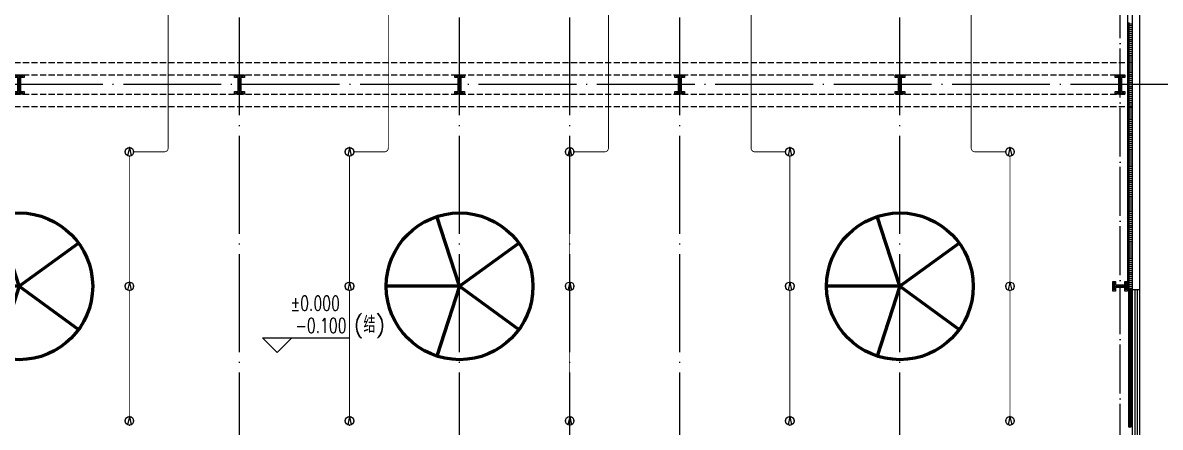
# Model space of a CAD drawing. Extents: x -1396510 to 1250330, y -1892470 to 1623980.
# Drawn here: x 107627 to 154128, y -763642 to -747104 of the extents above; entities that cross this region are included whole.
import ezdxf
from ezdxf.enums import TextEntityAlignment as Align

# ---------------------------------------------------------------- set-up
doc = ezdxf.new("R2010")
doc.units = 0
doc.header["$LTSCALE"] = 1000
doc.header["$MEASUREMENT"] = 0
doc.linetypes.add('DASH', pattern=[0.35, 0.25, -0.1])
doc.linetypes.add('DOTE', pattern=[2.42, 2, -0.2, 0.02, -0.2])
doc.layers.get('Defpoints').update_dxf_attribs({"color": 210})
for name, color, linetype in [('99平面图例外参$0$A-HATCH-2', 251, 'Continuous'), ('A-AXIS-DOTE', 14, 'DOTE'), ('A-AXIS-DP', 126, 'Continuous'), ('A-HATCH-2', 251, 'Continuous'), ('A-HRAIL', 173, 'Continuous'), ('A-LIN-V', 9, 'Continuous'), ('A-WINDOW', 140, 'Continuous'), ('AS-COLN', 6, 'Continuous'), ('AS-WALL', 40, 'Continuous'), ('CURTWALL', 4, 'Continuous'), ('EQUIP-照明', 3, 'Continuous'), ('WIRE-照明', 1, 'Continuous'), ('建-标高', 3, 'Continuous')]:
    doc.layers.add(name, color=color, linetype=linetype)
doc.layers.add('A-云线2', color=3, linetype='Continuous', plot=False)
doc.styles.add('_TEL_DIM', font='SIMPLEX', dxfattribs={"width": 0.8, "height": 3.5, "bigfont": 'HZTXT'})
doc.styles.add('A-STANDARD', font='SIMPLEX', dxfattribs={"bigfont": 'GBCBIG'})

# ---------------------------------------------------------------- blocks, each defined once
blk = doc.blocks.new('nt66')
at = {"layer": 'A-HATCH-2', "color": 8}
blk.add_lwpolyline([(-195840, 766870), (-195440, 766870), (-195440, 766758), (-195586, 766758), (-195586, 766182), (-195440, 766182), (-195440, 766070), (-195840, 766070), (-195840, 766182), (-195694, 766182), (-195694, 766758), (-195840, 766758)], close=True, dxfattribs=at)
at = {"layer": 'AS-COLN'}
blk.add_lwpolyline([(-195790, 766820), (-195490, 766820), (-195490, 766808), (-195636, 766808), (-195636, 766132), (-195490, 766132), (-195490, 766120), (-195790, 766120), (-195790, 766132), (-195644, 766132), (-195644, 766808), (-195790, 766808)], close=True, dxfattribs=at)
blk = doc.blocks.new('342343243')
at = {"layer": 'A-AXIS-DP', "color": 5}
blk.add_lwpolyline([(-155704, 832070), (-155404, 832070), (-155404, 832058), (-155550, 832058), (-155550, 831582), (-155404, 831582), (-155404, 831570), (-155704, 831570), (-155704, 831582), (-155558, 831582), (-155558, 832058), (-155704, 832058), (-155704, 832070)], close=True, dxfattribs=at)
at = {"layer": 'A-HATCH-2'}
blk.add_lwpolyline([(-155754, 832120), (-155354, 832120), (-155354, 832008), (-155500, 832008), (-155500, 831632), (-155354, 831632), (-155354, 831520), (-155754, 831520), (-155754, 831632), (-155608, 831632), (-155608, 832008), (-155754, 832008)], close=True, dxfattribs=at)
blk = doc.blocks.new('33333')
for p in [(21786, -76900), (30786, -76900), (39786, -76900), (48786, -76900), (57786, -76900), (66786, -76900)]:
    blk.add_blockref('nt66', p)
at = {"layer": 'A-AXIS-DP', "rotation": 270}
blk.add_blockref('342343243', (-960674, 525766), dxfattribs=at)
blk = doc.blocks.new('w42343')
at = {"layer": 'A-HATCH-2', "color": 8, "linetype": 'DASH'}
for p, q in [((-263654, 690470), (-128354, 690470)), ((-263654, 689970), (-128354, 689970)), ((-263654, 689170), (-128354, 689170)), ((-263654, 688670), (-128354, 688670))]:
    blk.add_line(p, q, dxfattribs=at)
blk = doc.blocks.new('w4324324')
at = {"layer": 'A-HATCH-2', "color": 0, "lineweight": 60}
for q in [(-1694760, 686605), (-1697614, 684532), (-1691907, 684532), (-1696524, 681178), (-1692997, 681178)]:
    blk.add_line((-1694760, 683605), q, dxfattribs=at)
blk.add_circle((-1694760, 683605), 3000, dxfattribs=at)
blk = doc.blocks.new('ner546')
at = {"layer": 'A-LIN-V', "color": 8}
for p in [(598280, -28744), (598280, -46744), (598280, -64744)]:
    blk.add_blockref('w4324324', p, dxfattribs=at)
blk = doc.blocks.new('99平面图例外参$0$$LinePat$填挖边坡')
at = {"color": 0}
for p, q in [((0, 0), (0, -1500)), ((300, 0), (300, -600))]:
    blk.add_line(p, q, dxfattribs=at)
at = {"layer": 'Defpoints', "color": 0}
blk.add_point((600, 0), dxfattribs=at)
blk = doc.blocks.new('99平面图例外参$0$$LinePat$圆环')
for points in [[(0, 150), (300, 150)], [(0, 0), (300, 0)], [(0, -150), (300, -150)]]:
    blk.add_lwpolyline(points)
at = {"color": 0}
blk.add_circle((150, 0), 150, dxfattribs=at)
blk = doc.blocks.new('世赫2#厂房一层0821')
at = {"layer": 'A-AXIS-DOTE', "color": 8, "ltscale": 2}
for p, q in [((120300, -87498.9), (120300, 6300)), ((129300, -87498.9), (129300, 6300)), ((133800, -87498.9), (133800, 6300)), ((138300, -87498.9), (138300, 6300)), ((147300, -87498.9), (147300, 6300)), ((163114.2, -33000), (-11095.8, -33000))]:
    blk.add_line(p, q, dxfattribs=at)
at = {"layer": 'A-AXIS-DOTE', "color": 8}
blk.add_line((156300, -89188.9), (156300, 6366.1), dxfattribs=at)
at = {"layer": 'A-LIN-V'}
for p in [(156600, -25950), (156800, -41400)]:
    blk.add_line(p, (156600, -41400), dxfattribs=at)
at = {"layer": 'AS-WALL'}
for p, q in [((156800, -25950), (156800, -41400)), ((157100, -25950), (157100, -41400)), ((157100, -41400), (156800, -41400))]:
    blk.add_line(p, q, dxfattribs=at)
at = {"layer": 'CURTWALL'}
for p, q in [((156800, -41400), (156800, -64350)), ((157100, -41400), (156800, -41400)), ((156900, -41400), (156900, -64350)), ((157000, -41400), (157000, -64350)), ((157100, -41400), (157100, -64350))]:
    blk.add_line(p, q, dxfattribs=at)
at = {"layer": '建-标高', "color": 8}
for p, q in [((121847.8, -43960), (121247.8, -43360)), ((121247.8, -43360), (124767.8, -43360)), ((121847.8, -43960), (122447.8, -43360))]:
    blk.add_line(p, q, dxfattribs=at)
at = {"layer": '99平面图例外参$0$A-HATCH-2', "color": 203, "xscale": 0.1334196891197501, "yscale": 0.1333333333333333, "zscale": 0.1333333333333333, "rotation": 90.00000000081378}
for p in [(156600, -30513), (156600, -30593), (156600, -30673.1), (156600, -30753.1), (156600, -30833.2), (156600, -30913.2), (156600, -30993.3), (156600, -31073.3), (156600, -31153.4), (156600, -31233.4), (156600, -31313.5), (156600, -31393.5), (156600, -31473.6), (156600, -31553.6), (156600, -31633.7), (156600, -31713.7), (156600, -31793.8), (156600, -31873.8), (156600, -31953.9), (156600, -32033.9), (156600, -32114), (156600, -32194), (156600, -32274.1), (156600, -32354.1), (156600, -32434.2), (156600, -32514.2), (156600, -32594.3), (156600, -32674.4), (156600, -32754.4), (156600, -32834.5), (156600, -32914.5), (156600, -32994.6), (156600, -33074.6), (156600, -33154.7), (156600, -33234.7), (156600, -33314.8), (156600, -33394.8), (156600, -33474.9), (156600, -33554.9), (156600, -33635), (156600, -33715), (156600, -33795.1), (156600, -33875.1), (156600, -33955.2), (156600, -34035.2), (156600, -34115.3), (156600, -34195.3), (156600, -34275.4), (156600, -34355.4), (156600, -34435.5), (156600, -34515.5), (156600, -34595.6), (156600, -34675.6), (156600, -34755.7), (156600, -34835.8), (156600, -34915.8), (156600, -34995.9), (156600, -35075.9), (156600, -35156), (156600, -35236), (156600, -35316.1), (156600, -35396.1), (156600, -35476.2), (156600, -35556.2), (156600, -35636.3), (156600, -35716.3), (156600, -35796.4), (156600, -35876.4), (156600, -35956.5), (156600, -36036.5), (156600, -36116.6), (156600, -36196.6), (156600, -36276.7), (156600, -36356.7), (156600, -36436.8), (156600, -36516.8), (156600, -36596.9), (156600, -36676.9), (156600, -36757), (156600, -36837), (156600, -36917.1), (156600, -36997.2), (156600, -37077.2), (156600, -37157.3), (156600, -37237.3), (156600, -37317.4), (156600, -37397.4), (156600, -37477.5), (156600, -37557.5), (156600, -37637.6), (156600, -37717.6), (156600, -37797.7), (156600, -37877.7), (156600, -37957.8), (156600, -38037.8), (156600, -38117.9), (156600, -38197.9), (156600, -38278), (156600, -38358), (156600, -38438.1), (156600, -38518.1), (156600, -38598.2), (156600, -38678.2), (156600, -38758.3), (156600, -38838.3), (156600, -38918.4), (156600, -38998.4), (156600, -39078.5), (156600, -39158.5), (156600, -39238.6), (156600, -39318.7), (156600, -39398.7), (156600, -39478.8), (156600, -39558.8), (156600, -39638.9), (156600, -39718.9), (156600, -39799), (156600, -39879), (156600, -39959.1), (156600, -40039.1), (156600, -40119.2), (156600, -40199.2), (156600, -40279.3), (156600, -40359.3), (156600, -40439.4), (156600, -40519.4), (156600, -40599.5), (156600, -40679.5), (156600, -40759.6), (156600, -40839.6), (156600, -40919.7), (156600, -40999.7), (156600, -41079.8), (156600, -41159.8), (156600, -41239.9), (156600, -41319.9), (156600, -41400)]:
    blk.add_blockref('99平面图例外参$0$$LinePat$填挖边坡', p, dxfattribs=at)
at = {"layer": 'A-HRAIL', "xscale": -0.3340611353481915, "yscale": 0.3333333333111111, "zscale": 0.3333333333111111, "rotation": 90}
for p in [(156700, -41400), (156700, -41500.2), (156700, -41600.4), (156700, -41700.7), (156700, -41800.9), (156700, -41901.1), (156700, -42001.3), (156700, -42101.5), (156700, -42201.7), (156700, -42302), (156700, -42402.2), (156700, -42502.4), (156700, -42602.6), (156700, -42702.8), (156700, -42803.1), (156700, -42903.3), (156700, -43003.5), (156700, -43103.7), (156700, -43203.9), (156700, -43304.1), (156700, -43404.4), (156700, -43504.6), (156700, -43604.8), (156700, -43705), (156700, -43805.2), (156700, -43905.5), (156700, -44005.7), (156700, -44105.9), (156700, -44206.1), (156700, -44306.3), (156700, -44406.6), (156700, -44506.8), (156700, -44607), (156700, -44707.2), (156700, -44807.4), (156700, -44907.6), (156700, -45007.9), (156700, -45108.1), (156700, -45208.3), (156700, -45308.5), (156700, -45408.7), (156700, -45509), (156700, -45609.2), (156700, -45709.4), (156700, -45809.6), (156700, -45909.8), (156700, -46010), (156700, -46110.3), (156700, -46210.5), (156700, -46310.7), (156700, -46410.9), (156700, -46511.1), (156700, -46611.4), (156700, -46711.6), (156700, -46811.8), (156700, -46912)]:
    blk.add_blockref('99平面图例外参$0$$LinePat$圆环', p, dxfattribs=at)
at = {"layer": 'A-LIN-V', "color": 8, "rotation": 90.00000000000001}
blk.add_blockref('ner546', (766160.7, 1055230), dxfattribs=at)
at = {"layer": 'A-WINDOW'}
for name in ['33333', 'w42343']:
    blk.add_blockref(name, (285154.2, -722570), dxfattribs=at)
at = {"layer": '建-标高', "color": 7, "style": 'A-STANDARD', "width": 0.705882}
for s, p in [('%%P0.000', (122387.8, -42240)), ('-0.100', (122587.8, -43150))]:
    blk.add_text(s, height=595, dxfattribs=at).set_placement(p)
at = {"layer": '建-标高', "color": 7, "style": 'A-STANDARD'}
blk.add_text('(结)', height=675.18, dxfattribs=at).set_placement((124967.8, -43150))
blk = doc.blocks.new('$equip$00002832')
for q in [(-0.2, -0.46), (0.2, -0.46)]:
    blk.add_line((0, 0.5), q)
at = {"const_width": 0.0571}
blk.add_lwpolyline([(0.5, 0, 1), (-0.5, 0, 1), (0.5, 0, -0.625089)], format="xyb", dxfattribs=at)
blk.add_circle((0, 0), 0.5)
for p in [(-0.5, 0), (0, 0.5), (0.5, 0), (0, -0.5)]:
    blk.add_point(p)
at = {"color": 7, "style": '_TEL_DIM', "flags": 1}
for tag in ['A', 'REMARK']:
    blk.add_attdef(tag, text='', height=0.00002, dxfattribs=at).set_placement((0, 0), align=Align.MIDDLE_CENTER)

msp = doc.modelspace()

# ---------------------------------------------------------------- linework, layer by layer
at = {"layer": 'WIRE-照明', "linetype": 'Continuous', "const_width": 35}
for points in [[(113570.2, -752230), (113570.2, -717937.6)], [(122570.2, -752230), (122570.2, -717937.6)], [(131570.2, -752230), (131570.2, -717937.6)], [(137401.5, -752230), (137401.5, -717937.6)], [(146401.5, -752230), (146401.5, -717937.6)], [(112160.8, -752380), (113420.2, -752380)], [(121160.8, -752380), (122420.2, -752380)], [(130160.8, -752380), (131420.2, -752380)], [(138810.8, -752380), (137551.5, -752380)], [(147810.8, -752380), (146551.5, -752380)], [(111985.8, -757705), (111985.8, -752555)], [(120985.8, -757705), (120985.8, -752555)], [(129985.8, -757705), (129985.8, -752555)], [(138985.8, -757705), (138985.8, -752555)], [(147985.8, -757705), (147985.8, -752555)], [(111985.8, -763205), (111985.8, -758055)], [(120985.8, -763205), (120985.8, -758055)], [(129985.8, -763205), (129985.8, -758055)], [(138985.8, -763205), (138985.8, -758055)], [(147985.8, -763205), (147985.8, -758055)]]:
    msp.add_lwpolyline(points, dxfattribs=at)
for points in [[(113420.2, -752380, 0.4142136), (113570.2, -752230)], [(122420.2, -752380, 0.4142136), (122570.2, -752230)], [(131420.2, -752380, 0.4142136), (131570.2, -752230)], [(137551.5, -752380, -0.4142136), (137401.5, -752230)], [(146551.5, -752380, -0.4142136), (146401.5, -752230)]]:
    msp.add_lwpolyline(points, format="xyb", dxfattribs=at)

# ---------------------------------------------------------------- block references
at = {"layer": 'A-云线2'}
msp.add_blockref('世赫2#厂房一层0821', (-3814.2, -716630), dxfattribs=at)
at = {"layer": 'EQUIP-照明', "xscale": 350, "yscale": 350, "zscale": 350}
for p in [(111985.8, -752380), (120985.8, -752380), (129985.8, -752380), (138985.8, -752380), (147985.8, -752380), (111985.8, -757880), (120985.8, -757880), (129985.8, -757880), (138985.8, -757880), (147985.8, -757880), (111985.8, -763380), (120985.8, -763380), (129985.8, -763380), (138985.8, -763380), (147985.8, -763380)]:
    msp.add_blockref('$equip$00002832', p, dxfattribs=at)

doc.saveas('drawing.dxf')
